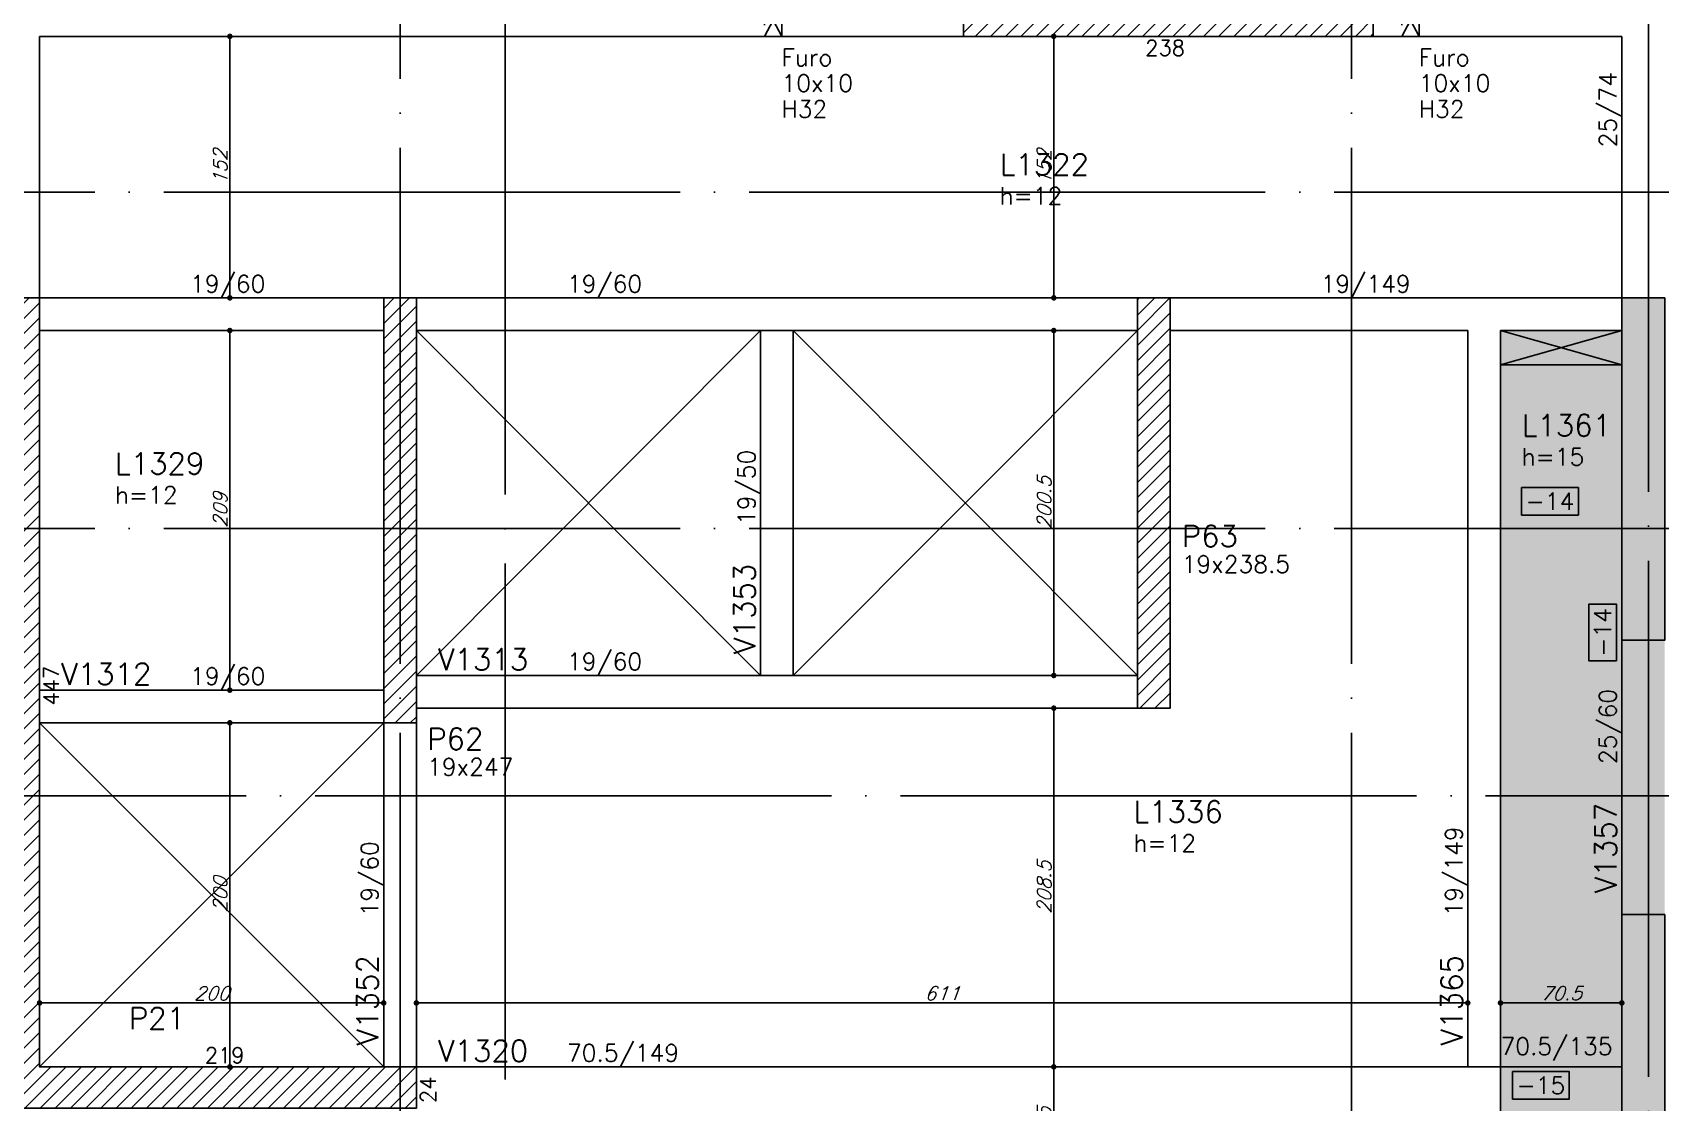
# Model space of a CAD drawing. Extents: x -5051 to 5519, y -2218 to 2282.
# Drawn here: x 1291 to 2237, y 26 to 648 of the extents above; entities that cross this region are included whole.
import ezdxf
from ezdxf.enums import TextEntityAlignment as Align

# ---------------------------------------------------------------- set-up
doc = ezdxf.new("R2010")
doc.units = 0
doc.header["$LTSCALE"] = 50
doc.header["$MEASUREMENT"] = 0
doc.linetypes.add('EIXO', pattern=[6.8, 6, -0.4, 0, -0.4])
doc.linetypes.add('HIDDEN', pattern=[0.375, 0.25, -0.125])
doc.layers.get('0').update_dxf_attribs({"linetype": 'CONTINUOUS'})
doc.layers.get('DEFPOINTS').update_dxf_attribs({"linetype": 'CONTINUOUS'})
for name, color, linetype in [('F-COTAS', 106, 'CONTINUOUS'), ('F-EIXO', 12, 'EIXO'), ('F-FURO-PAREDE', 2, 'HIDDEN'), ('F-FURO-PAREDE-TEXTOS', 2, 'CONTINUOUS'), ('F-LAJES-DIM', 2, 'CONTINUOUS'), ('F-LAJES-NOME', 4, 'CONTINUOUS'), ('F-PILARES-DIM', 172, 'CONTINUOUS'), ('F-PILARES-HACH', 174, 'CONTINUOUS'), ('F-PILARES-M', 170, 'CONTINUOUS'), ('F-PILARES-NOME', 170, 'CONTINUOUS'), ('F-PILARES-S', 170, 'CONTINUOUS'), ('F-TEXTO', 6, 'CONTINUOUS'), ('F-VIGAS', 3, 'CONTINUOUS'), ('F-VIGAS-DIM', 2, 'CONTINUOUS'), ('F-VIGAS-NOME', 4, 'CONTINUOUS'), ('F-VÃO', 1, 'CONTINUOUS')]:
    doc.layers.add(name, color=color, linetype=linetype)
doc.layers.add('F-DESNIVEL-3', color=7, linetype='CONTINUOUS', true_color=0xd5c7ff)
doc.layers.add('F-DESNIVEL-4', color=7, linetype='CONTINUOUS', true_color=0xc3f1b6)
doc.styles.add('CP-TEXT-INCL', font='simplex.shx', dxfattribs={"oblique": 20})
doc.styles.add('MCP', font='simplex.shx')
doc.styles.add('ROMANS', font='simplex.shx')
doc.dimstyles.new('CP-COTAS-50', dxfattribs={"dimscale": 0.64, "dimtxt": 12.5, "dimasz": 5, "dimexe": 5, "dimexo": 5, "dimgap": 2.5, "dimtad": 1, "dimdec": 1, "dimdsep": 46, "dimtxsty": 'CP-TEXT-INCL', "dimblk1": 'DOT', "dimblk2": 'DOT', "dimsah": 1, "dimcen": 9, "dimclrd": 256, "dimclre": 256, "dimclrt": 256, "dimadec": 0, "dimazin": 0, "dimtfac": 1, "dimtdec": 1, "dimtmove": 2, "dimatfit": 3, "dimldrblk": 'DOT', "dimfxl": 5, "dimtolj": 1, "dimarcsym": 0})

# ---------------------------------------------------------------- blocks, each defined once
blk = doc.blocks.new('*U4')
at = {"layer": 'F-EIXO'}
blk.add_line((0, 0), (7285, 0), dxfattribs=at)
at = {"layer": 'F-TEXTO', "style": 'ROMANS'}
blk.add_attdef('EIXO', text='', height=17.5, dxfattribs=at).set_placement((-28.2072, 0), align=Align.MIDDLE_CENTER)
blk = doc.blocks.new('*U5')
at = {"layer": 'F-EIXO'}
blk.add_line((0, 0), (0, -2506.87), dxfattribs=at)
at = {"layer": 'F-TEXTO', "style": 'ROMANS'}
blk.add_attdef('EIXO', text='', height=17.5, rotation=360, dxfattribs=at).set_placement((0, 28.21), align=Align.MIDDLE_CENTER)
blk = doc.blocks.new('*U216')
at = {"layer": 'F-EIXO'}
blk.add_line((0, 0), (0, -2395.78), dxfattribs=at)
at = {"layer": 'F-TEXTO', "style": 'ROMANS'}
blk.add_attdef('EIXO', text='', height=17.5, rotation=360, dxfattribs=at).set_placement((0, 28.21), align=Align.MIDDLE_CENTER)
blk = doc.blocks.new('*U217')
at = {"layer": 'F-EIXO'}
blk.add_line((0, 0), (0, -2408.39), dxfattribs=at)
at = {"layer": 'F-TEXTO', "style": 'ROMANS'}
blk.add_attdef('EIXO', text='', height=17.5, rotation=360, dxfattribs=at).set_placement((0, 28.21), align=Align.MIDDLE_CENTER)
blk = doc.blocks.new('*U3')
at = {"layer": 'F-EIXO'}
blk.add_line((0, 0), (7197, 0), dxfattribs=at)
at = {"layer": 'F-TEXTO', "style": 'ROMANS'}
blk.add_attdef('EIXO', text='', height=17.5, dxfattribs=at).set_placement((-28.2072, 0), align=Align.MIDDLE_CENTER)
blk = doc.blocks.new('*U205')
at = {"layer": 'F-EIXO'}
blk.add_line((0, 0), (0, -2508.39), dxfattribs=at)
at = {"layer": 'F-TEXTO', "style": 'ROMANS'}
blk.add_attdef('EIXO', text='', height=17.5, rotation=360, dxfattribs=at).set_placement((0, 28.21), align=Align.MIDDLE_CENTER)
blk = doc.blocks.new('*U9')
at = {"layer": 'F-LAJES-DIM', "color": 1}
blk.add_lwpolyline([(0, 0), (33, 0), (33, 16), (0, 16)], close=True, dxfattribs=at)
at = {"layer": 'F-LAJES-DIM', "style": 'MCP'}
blk.add_attdef('DIM', text='', height=10, dxfattribs=at).set_placement((16.5, 8), align=Align.MIDDLE_CENTER)
blk = doc.blocks.new('*U12')
at = {"layer": 'F-VIGAS-DIM', "color": 1}
blk.add_lwpolyline([(0, 0), (33, 0), (33, 16), (0, 16)], close=True, dxfattribs=at)
at = {"layer": 'F-VIGAS-DIM', "style": 'MCP'}
blk.add_attdef('DIM', text='', height=10, dxfattribs=at).set_placement((16.5, 8), align=Align.MIDDLE_CENTER)
blk = doc.blocks.new('_DOT')
at = {"color": 0, "linetype": 'ByBlock'}
blk.add_line((-0.5, 0), (-1, 0), dxfattribs=at)
at = {"color": 0, "linetype": 'ByBlock', "const_width": 0.5}
blk.add_lwpolyline([(-0.25, 0, 1), (0.25, 0, 1)], format="xyb", close=True, dxfattribs=at)
blk = doc.blocks.new('*D34')
at = {"layer": 'DEFPOINTS', "color": 0, "linetype": 'Continuous', "transparency": 16777216}
for p in [(1884.39, 46.5), (1884.39, 46.5), (1884.39, -24)]:
    blk.add_point(p, dxfattribs=at)
at = {"layer": 'F-COTAS', "linetype": 'Continuous', "lineweight": -2, "transparency": 16777216}
blk.add_line((1884.39, -20.8), (1884.39, 43.3), dxfattribs=at)
at = {"layer": 'F-COTAS', "linetype": 'Continuous', "lineweight": -2, "transparency": 16777216, "xscale": 3.2, "yscale": 3.2, "zscale": 3.2}
for p, rotation in [((1884.39, 46.5), 90), ((1884.39, -24), 270)]:
    blk.add_blockref('_DOT', p, dxfattribs=dict(at, rotation=rotation))
at = {"layer": 'F-COTAS', "linetype": 'Continuous', "transparency": 16777216, "insert": (1878.79, 11.25), "char_height": 8, "attachment_point": 5, "rotation": 90, "style": 'CP-TEXT-INCL'}
blk.add_mtext('\\A1;70.5', dxfattribs=at)
blk = doc.blocks.new('*D35')
at = {"layer": 'DEFPOINTS', "color": 0, "linetype": 'Continuous', "transparency": 16777216}
for p in [(1884.39, 255), (1884.39, 255), (1884.39, 46.5)]:
    blk.add_point(p, dxfattribs=at)
at = {"layer": 'F-COTAS', "linetype": 'Continuous', "lineweight": -2, "transparency": 16777216}
blk.add_line((1884.39, 49.7), (1884.39, 251.8), dxfattribs=at)
at = {"layer": 'F-COTAS', "linetype": 'Continuous', "lineweight": -2, "transparency": 16777216, "xscale": 3.2, "yscale": 3.2, "zscale": 3.2}
for p, rotation in [((1884.39, 255), 90), ((1884.39, 46.5), 270)]:
    blk.add_blockref('_DOT', p, dxfattribs=dict(at, rotation=rotation))
at = {"layer": 'F-COTAS', "linetype": 'Continuous', "transparency": 16777216, "insert": (1878.79, 150.75), "char_height": 8, "attachment_point": 5, "rotation": 90, "style": 'CP-TEXT-INCL'}
blk.add_mtext('\\A1;208.5', dxfattribs=at)
blk = doc.blocks.new('*D36')
at = {"layer": 'DEFPOINTS', "color": 0, "linetype": 'Continuous', "transparency": 16777216}
for p in [(1884.39, 474.5), (1884.39, 474.5), (1884.39, 274)]:
    blk.add_point(p, dxfattribs=at)
at = {"layer": 'F-COTAS', "linetype": 'Continuous', "lineweight": -2, "transparency": 16777216}
blk.add_line((1884.39, 277.2), (1884.39, 471.3), dxfattribs=at)
at = {"layer": 'F-COTAS', "linetype": 'Continuous', "lineweight": -2, "transparency": 16777216, "xscale": 3.2, "yscale": 3.2, "zscale": 3.2}
for p, rotation in [((1884.39, 474.5), 90), ((1884.39, 274), 270)]:
    blk.add_blockref('_DOT', p, dxfattribs=dict(at, rotation=rotation))
at = {"layer": 'F-COTAS', "linetype": 'Continuous', "transparency": 16777216, "insert": (1878.79, 374.25), "char_height": 8, "attachment_point": 5, "rotation": 90, "style": 'CP-TEXT-INCL'}
blk.add_mtext('\\A1;200.5', dxfattribs=at)
blk = doc.blocks.new('*D37')
at = {"layer": 'DEFPOINTS', "color": 0, "linetype": 'Continuous', "transparency": 16777216}
for p in [(1884.39, 645.5), (1884.39, 645.5), (1884.39, 493.5)]:
    blk.add_point(p, dxfattribs=at)
at = {"layer": 'F-COTAS', "linetype": 'Continuous', "lineweight": -2, "transparency": 16777216}
blk.add_line((1884.39, 496.7), (1884.39, 642.3), dxfattribs=at)
at = {"layer": 'F-COTAS', "linetype": 'Continuous', "lineweight": -2, "transparency": 16777216, "xscale": 3.2, "yscale": 3.2, "zscale": 3.2}
for p, rotation in [((1884.39, 645.5), 90), ((1884.39, 493.5), 270)]:
    blk.add_blockref('_DOT', p, dxfattribs=dict(at, rotation=rotation))
at = {"layer": 'F-COTAS', "linetype": 'Continuous', "transparency": 16777216, "insert": (1878.79, 569.5), "char_height": 8, "attachment_point": 5, "rotation": 90, "style": 'CP-TEXT-INCL'}
blk.add_mtext('\\A1;152', dxfattribs=at)
blk = doc.blocks.new('*D46')
at = {"layer": 'DEFPOINTS', "color": 0, "linetype": 'Continuous', "transparency": 16777216}
for p in [(1405.59, 246.5), (1405.59, 246.5), (1405.59, 46.5)]:
    blk.add_point(p, dxfattribs=at)
at = {"layer": 'F-COTAS', "linetype": 'Continuous', "lineweight": -2, "transparency": 16777216}
blk.add_line((1405.59, 49.7), (1405.59, 243.3), dxfattribs=at)
at = {"layer": 'F-COTAS', "linetype": 'Continuous', "lineweight": -2, "transparency": 16777216, "xscale": 3.2, "yscale": 3.2, "zscale": 3.2}
for p, rotation in [((1405.59, 246.5), 90), ((1405.59, 46.5), 270)]:
    blk.add_blockref('_DOT', p, dxfattribs=dict(at, rotation=rotation))
at = {"layer": 'F-COTAS', "linetype": 'Continuous', "transparency": 16777216, "insert": (1399.99, 146.5), "char_height": 8, "attachment_point": 5, "rotation": 90, "style": 'CP-TEXT-INCL'}
blk.add_mtext('\\A1;200', dxfattribs=at)
blk = doc.blocks.new('*D47')
at = {"layer": 'DEFPOINTS', "color": 0, "linetype": 'Continuous', "transparency": 16777216}
for p in [(1405.59, 474.5), (1405.59, 474.5), (1405.59, 265.5)]:
    blk.add_point(p, dxfattribs=at)
at = {"layer": 'F-COTAS', "linetype": 'Continuous', "lineweight": -2, "transparency": 16777216}
blk.add_line((1405.59, 268.7), (1405.59, 471.3), dxfattribs=at)
at = {"layer": 'F-COTAS', "linetype": 'Continuous', "lineweight": -2, "transparency": 16777216, "xscale": 3.2, "yscale": 3.2, "zscale": 3.2}
for p, rotation in [((1405.59, 474.5), 90), ((1405.59, 265.5), 270)]:
    blk.add_blockref('_DOT', p, dxfattribs=dict(at, rotation=rotation))
at = {"layer": 'F-COTAS', "linetype": 'Continuous', "transparency": 16777216, "insert": (1399.99, 370), "char_height": 8, "attachment_point": 5, "rotation": 90, "style": 'CP-TEXT-INCL'}
blk.add_mtext('\\A1;209', dxfattribs=at)
blk = doc.blocks.new('*D48')
at = {"layer": 'DEFPOINTS', "color": 0, "linetype": 'Continuous', "transparency": 16777216}
for p in [(1405.59, 645.5), (1405.59, 645.5), (1405.59, 493.5)]:
    blk.add_point(p, dxfattribs=at)
at = {"layer": 'F-COTAS', "linetype": 'Continuous', "lineweight": -2, "transparency": 16777216}
blk.add_line((1405.59, 496.7), (1405.59, 642.3), dxfattribs=at)
at = {"layer": 'F-COTAS', "linetype": 'Continuous', "lineweight": -2, "transparency": 16777216, "xscale": 3.2, "yscale": 3.2, "zscale": 3.2}
for p, rotation in [((1405.59, 645.5), 90), ((1405.59, 493.5), 270)]:
    blk.add_blockref('_DOT', p, dxfattribs=dict(at, rotation=rotation))
at = {"layer": 'F-COTAS', "linetype": 'Continuous', "transparency": 16777216, "insert": (1399.99, 569.5), "char_height": 8, "attachment_point": 5, "rotation": 90, "style": 'CP-TEXT-INCL'}
blk.add_mtext('\\A1;152', dxfattribs=at)
blk = doc.blocks.new('*D138')
at = {"layer": 'DEFPOINTS', "color": 0, "linetype": 'Continuous', "transparency": 16777216}
for p in [(1295, 83.66), (1495, 83.66), (1495, 83.66)]:
    blk.add_point(p, dxfattribs=at)
at = {"layer": 'F-COTAS', "linetype": 'Continuous', "lineweight": -2, "transparency": 16777216}
blk.add_line((1298.2, 83.66), (1491.8, 83.66), dxfattribs=at)
at = {"layer": 'F-COTAS', "linetype": 'Continuous', "lineweight": -2, "transparency": 16777216, "xscale": 3.2, "yscale": 3.2, "zscale": 3.2, "rotation": 180}
blk.add_blockref('_DOT', (1295, 83.66), dxfattribs=at)
at = {"layer": 'F-COTAS', "linetype": 'Continuous', "lineweight": -2, "transparency": 16777216, "xscale": 3.2, "yscale": 3.2, "zscale": 3.2}
blk.add_blockref('_DOT', (1495, 83.66), dxfattribs=at)
at = {"layer": 'F-COTAS', "linetype": 'Continuous', "transparency": 16777216, "insert": (1395, 89.26), "char_height": 8, "attachment_point": 5, "style": 'CP-TEXT-INCL'}
blk.add_mtext('\\A1;200', dxfattribs=at)
blk = doc.blocks.new('*D139')
at = {"layer": 'DEFPOINTS', "color": 0, "linetype": 'Continuous', "transparency": 16777216}
for p in [(1514, 83.66), (2125, 83.66), (2125, 83.66)]:
    blk.add_point(p, dxfattribs=at)
at = {"layer": 'F-COTAS', "linetype": 'Continuous', "lineweight": -2, "transparency": 16777216}
blk.add_line((1517.2, 83.66), (2121.8, 83.66), dxfattribs=at)
at = {"layer": 'F-COTAS', "linetype": 'Continuous', "lineweight": -2, "transparency": 16777216, "xscale": 3.2, "yscale": 3.2, "zscale": 3.2, "rotation": 180}
blk.add_blockref('_DOT', (1514, 83.66), dxfattribs=at)
at = {"layer": 'F-COTAS', "linetype": 'Continuous', "lineweight": -2, "transparency": 16777216, "xscale": 3.2, "yscale": 3.2, "zscale": 3.2}
blk.add_blockref('_DOT', (2125, 83.66), dxfattribs=at)
at = {"layer": 'F-COTAS', "linetype": 'Continuous', "transparency": 16777216, "insert": (1819.5, 89.26), "char_height": 8, "attachment_point": 5, "style": 'CP-TEXT-INCL'}
blk.add_mtext('\\A1;611', dxfattribs=at)
blk = doc.blocks.new('*D140')
at = {"layer": 'DEFPOINTS', "color": 0, "linetype": 'Continuous', "transparency": 16777216}
for p in [(2144, 83.66), (2214.5, 83.66), (2214.5, 83.66)]:
    blk.add_point(p, dxfattribs=at)
at = {"layer": 'F-COTAS', "linetype": 'Continuous', "lineweight": -2, "transparency": 16777216}
blk.add_line((2147.2, 83.66), (2211.3, 83.66), dxfattribs=at)
at = {"layer": 'F-COTAS', "linetype": 'Continuous', "lineweight": -2, "transparency": 16777216, "xscale": 3.2, "yscale": 3.2, "zscale": 3.2, "rotation": 180}
blk.add_blockref('_DOT', (2144, 83.66), dxfattribs=at)
at = {"layer": 'F-COTAS', "linetype": 'Continuous', "lineweight": -2, "transparency": 16777216, "xscale": 3.2, "yscale": 3.2, "zscale": 3.2}
blk.add_blockref('_DOT', (2214.5, 83.66), dxfattribs=at)
at = {"layer": 'F-COTAS', "linetype": 'Continuous', "transparency": 16777216, "insert": (2179.25, 89.26), "char_height": 8, "attachment_point": 5, "style": 'CP-TEXT-INCL'}
blk.add_mtext('\\A1;70.5', dxfattribs=at)
blk = doc.blocks.new('*U286')
at = {"layer": 'F-VÃO'}
for p, q in [((0, 0), (70.5, 20)), ((0, 20), (70.5, 0))]:
    blk.add_line(p, q, dxfattribs=at)
at = {"layer": 'F-VÃO', "color": 3}
blk.add_lwpolyline([(0, 0), (70.5, 0), (70.5, 20), (0, 20)], close=True, dxfattribs=at)

msp = doc.modelspace()

# ---------------------------------------------------------------- hatches: boundary and pattern name
at = {"layer": 'F-DESNIVEL-3', "linetype": 'Continuous'}
msp.add_hatch(color=256, dxfattribs=at).paths.add_polyline_path([(2214.5, 294.5), (2239.5, 294.5), (2239.5, 493.5), (2214.5, 493.5)], flags=16)
h = msp.add_hatch(color=256, dxfattribs=at)
h.paths.add_polyline_path([(2214.5, -24), (2239.5, -24), (2239.5, 135), (2214.5, 135)], flags=16)
h.paths.add_polyline_path([(2214.5, -24), (2239.5, -24), (2239.5, 15), (2214.5, 15)], flags=0)
at = {"layer": 'F-PILARES-HACH', "linetype": 'Continuous'}
h = msp.add_hatch(dxfattribs=at)
h.set_pattern_fill('ANSI31', color=256, scale=50, style=0)
h.paths.add_polyline_path([(2070, 645.5), (2070, 883.5), (1832, 883.5), (1832, 864.5), (2051, 864.5), (2051, 664.5), (1832, 664.5), (1832, 645.5)], flags=16)
h = msp.add_hatch(dxfattribs=at)
h.set_pattern_fill('ANSI31', color=256, scale=50, style=0)
h.paths.add_polyline_path([(1276, 22.5), (1514, 22.5), (1514, 46.5), (1295, 46.5), (1295, 493.5), (1276, 493.5)], flags=16)
h = msp.add_hatch(dxfattribs=at)
h.set_pattern_fill('ANSI31', color=256, scale=50, style=0)
h.paths.add_polyline_path([(1495, 246.5), (1514, 246.5), (1514, 493.5), (1495, 493.5)], flags=16)
h = msp.add_hatch(dxfattribs=at)
h.set_pattern_fill('ANSI31', color=256, scale=50, style=0)
h.paths.add_polyline_path([(1933, 255), (1952, 255), (1952, 493.5), (1933, 493.5)], flags=16)

# ---------------------------------------------------------------- linework, layer by layer
at = {"layer": 'F-DESNIVEL-3', "linetype": 'Continuous'}
for points in [[(2144, 46.5), (2214.5, 294.5), (2214.5, 474.5)], [(2144, 46.5), (2214.5, 474.5), (2144, 46.5)], [(2144, 46.5), (2214.5, 474.5), (2144, 474.5)], [(2144, 46.5), (2144, 474.5), (2144, 46.5)], [(2144, 46.5), (2214.5, 135), (2214.5, 294.5)], [(2144, 46.5), (2214.5, 294.5), (2144, 46.5)], [(2214.5, 135.1), (2239.5, 135.1), (2239.5, 294.4)], [(2214.5, 135.1), (2239.5, 294.4), (2214.5, 294.4)], [(2214.5, 135.1), (2214.5, 294.4), (2214.5, 135.1)], [(2144, 46.5), (2214.5, 46.5), (2214.5, 135)], [(2144, 46.5), (2214.5, 135), (2144, 46.5)]]:
    msp.add_solid(points, dxfattribs=at)
at = {"layer": 'F-DESNIVEL-4', "linetype": 'Continuous'}
for points in [[(2144, -24), (2214.4, -24), (2214.4, 46.5)], [(2144, -24), (2214.4, 46.5), (2144, 46.5)], [(2144, -24), (2144, 46.5), (2144, -24)]]:
    msp.add_solid(points, dxfattribs=at)
at = {"layer": 'F-FURO-PAREDE'}
for points in [[(1721.331, 655), (1716.331, 645.5), (1726.331, 645.5), (1721.331, 655), (1726.331, 645.5), (1726.331, 664.5), (1721.331, 655), (1726.331, 664.5), (1716.331, 664.5), (1721.331, 655), (1716.331, 664.5), (1716.331, 645.5), (1721.331, 655)], [(2091.668, 655), (2086.668, 645.5), (2096.668, 645.5), (2091.668, 655), (2096.668, 645.5), (2096.668, 664.5), (2091.668, 655), (2096.668, 664.5), (2086.668, 664.5), (2091.668, 655), (2086.668, 664.5), (2086.668, 645.5), (2091.668, 655)]]:
    msp.add_lwpolyline(points, dxfattribs=at)
at = {"layer": 'F-PILARES-M', "linetype": 'Continuous'}
for points in [[(2214.5, 294.5), (2239.5, 294.5), (2239.5, 493.5), (2214.5, 493.5), (2214.5, 294.5)], [(2214.5, -24), (2239.5, -24), (2239.5, 135), (2214.5, 135), (2214.5, -24)]]:
    msp.add_lwpolyline(points, dxfattribs=at)
at = {"layer": 'F-PILARES-S', "linetype": 'Continuous'}
for points in [[(2070, 645.5), (2070, 883.5), (1832, 883.5), (1832, 864.5), (2051, 864.5), (2051, 664.5), (1832, 664.5), (1832, 645.5), (2070, 645.5)], [(1276, 22.5), (1514, 22.5), (1514, 46.5), (1295, 46.5), (1295, 493.5), (1276, 493.5), (1276, 22.5)], [(1495, 246.5), (1514, 246.5), (1514, 493.5), (1495, 493.5), (1495, 246.5)], [(1933, 255), (1952, 255), (1952, 493.5), (1933, 493.5), (1933, 255)]]:
    msp.add_lwpolyline(points, dxfattribs=at)
at = {"layer": 'F-VIGAS'}
for points in [[(1295, 493.5), (1295, 645.5)], [(1295, 645.5), (1832, 645.5)], [(2070, 645.5), (2214.5, 645.5)], [(2214.5, 645.5), (2214.5, 493.5)], [(1495, 493.5), (1295, 493.5)], [(1723.5, 493.5), (1514, 493.5)], [(1933, 493.5), (1723.5, 493.5)], [(2134.5, 493.5), (1952, 493.5)], [(2214.5, 493.5), (2134.5, 493.5)], [(1295, 474.5), (1495, 474.5)], [(1514, 474.5), (1714, 474.5)], [(1714, 474.5), (1714, 274)], [(1733, 474.5), (1714, 474.5)], [(1733, 474.5), (1933, 474.5)], [(1733, 274), (1733, 474.5)], [(1952, 474.5), (2125, 474.5)], [(2125, 474.5), (2125, 46.5)], [(2144, 474.5), (2214.5, 474.5)], [(2144, -24), (2144, 474.5)], [(2214.5, 294.5), (2214.5, 135)], [(1495, 265.5), (1295, 265.5)], [(1714, 274), (1514, 274)], [(1733, 274), (1714, 274)], [(1933, 274), (1733, 274)], [(1295, 246.5), (1495, 246.5)], [(1495, 246.5), (1495, 46.5)], [(1514, 255), (1723.5, 255)], [(1514, 46.5), (1514, 246.5)], [(1723.5, 255), (1933, 255)], [(2125, 46.5), (1514, 46.5)], [(2144, 46.5), (2125, 46.5)], [(2214.5, 46.5), (2144, 46.5)]]:
    msp.add_lwpolyline(points, dxfattribs=at)
at = {"layer": 'F-VÃO'}
for p, q in [((1514, 274), (1714, 474.5)), ((1514, 474.5), (1714, 274)), ((1733, 274), (1933, 474.5)), ((1733, 474.5), (1933, 274)), ((1295, 46.5), (1495, 246.5)), ((1295, 246.5), (1495, 46.5))]:
    msp.add_line(p, q, dxfattribs=at)

# ---------------------------------------------------------------- block references
at = {"layer": 'F-EIXO', "linetype": 'Continuous'}
for name, p in [('*U5', (1565.5, 1699.509)), ('*U205', (2230, 1701.024)), ('*U216', (1504.5, 1601.024)), ('*U217', (2057.5, 1601.024)), ('*U4', (-3734.274, 555)), ('*U4', (-3734.274, 359.5)), ('*U3', (-3646.32, 204))]:
    msp.add_blockref(name, p, dxfattribs=at)
at = {"layer": 'F-LAJES-DIM', "linetype": 'Continuous'}
msp.add_blockref('*U9', (2156.292, 367.224), dxfattribs=at).add_auto_attribs({'DIM': '-14'})
at = {"layer": 'F-VIGAS-DIM', "linetype": 'Continuous', "rotation": 90}
msp.add_blockref('*U12', (2211.375, 282.5), dxfattribs=at).add_auto_attribs({'DIM': '-14'})
at = {"layer": 'F-VIGAS-DIM', "linetype": 'Continuous'}
msp.add_blockref('*U12', (2150.981, 27.742), dxfattribs=at).add_auto_attribs({'DIM': '-15'})
at = {"layer": 'F-VÃO', "linetype": 'Continuous'}
msp.add_blockref('*U286', (2144, 454.5), dxfattribs=at)

# ---------------------------------------------------------------- texts
at = {"layer": 'F-FURO-PAREDE-TEXTOS', "linetype": 'Continuous', "style": 'MCP'}
for s, p in [('Furo', (1726.176, 628.259)), ('Furo', (2096.513, 628.259)), ('10x10', (1726.176, 613.259)), ('10x10', (2096.513, 613.259)), ('H32', (1726.176, 598.259)), ('H32', (2096.513, 598.259))]:
    msp.add_text(s, height=10, dxfattribs=at).set_placement(p)
at = {"layer": 'F-LAJES-DIM', "linetype": 'Continuous', "style": 'MCP'}
for s, p in [('h=12', (1852.947, 547.774)), ('h=15', (2156.292, 396.124)), ('h=12', (1338.824, 373.913)), ('h=12', (1930.671, 171.557))]:
    msp.add_text(s, height=10, dxfattribs=at).set_placement(p)
at = {"layer": 'F-LAJES-NOME', "linetype": 'Continuous', "style": 'MCP'}
for s, p in [('L1322', (1852.947, 564.774)), ('L1361', (2156.292, 413.124)), ('L1329', (1338.824, 390.913)), ('L1336', (1930.671, 188.557))]:
    msp.add_text(s, height=12.5, dxfattribs=at).set_placement(p)
at = {"layer": 'F-PILARES-DIM', "linetype": 'Continuous', "style": 'MCP'}
for s, height, p in [('238', 9, (1937.5, 634.25)), ('19x238.5', 10, (1958.739, 333.724)), ('19x247', 10, (1520.25, 215.875)), ('219', 9, (1391, 48.75))]:
    msp.add_text(s, height=height, dxfattribs=at).set_placement(p)
for s, p in [('447', (1306.25, 256.5)), ('24', (1525.25, 25.5))]:
    msp.add_text(s, height=9, rotation=90, dxfattribs=at).set_placement(p)
at = {"layer": 'F-PILARES-NOME', "linetype": 'Continuous', "style": 'MCP'}
for s, p in [('P63', (1958.739, 348.724)), ('P62', (1520.25, 230.875)), ('P21', (1346.896, 68.483))]:
    msp.add_text(s, height=12.5, dxfattribs=at).set_placement(p)
at = {"layer": 'F-VIGAS-DIM', "linetype": 'Continuous', "style": 'MCP'}
for s, p in [('25/74', (2211.375, 581)), ('19/50', (1710.875, 361.5)), ('25/60', (2211.375, 222.5)), ('19/149', (2121.875, 134)), ('19/60', (1491.875, 134))]:
    msp.add_text(s, height=10, rotation=90, dxfattribs=at).set_placement(p)
for s, p in [('19/60', (1382.5, 496.625)), ('19/60', (1601.5, 496.625)), ('19/149', (2039.5, 496.625)), ('19/60', (1601.5, 277.125)), ('19/60', (1382.5, 268.625)), ('70.5/149', (1601.5, 49.625)), ('70.5/135', (2144, 53.5))]:
    msp.add_text(s, height=10, dxfattribs=at).set_placement(p)
at = {"layer": 'F-VIGAS-NOME', "linetype": 'Continuous', "style": 'MCP'}
for s, p in [('V1353', (1710.875, 286.5)), ('V1357', (2211.375, 147.5)), ('V1352', (1491.875, 59)), ('V1365', (2121.875, 59))]:
    msp.add_text(s, height=12.5, rotation=90, dxfattribs=at).set_placement(p)
for s, p in [('V1313', (1526.5, 277.125)), ('V1312', (1307.5, 268.625)), ('V1320', (1526.5, 49.625))]:
    msp.add_text(s, height=12.5, dxfattribs=at).set_placement(p)

# ---------------------------------------------------------------- dimensions: what is measured, and where the dimension line sits
at = {"layer": 'F-COTAS', "linetype": 'Continuous'}
for base, p1, p2, angle, picture, middle in [((1405.592, 645.5), (1405.592, 493.5), (1405.592, 645.5), 270, '*D48', (1399.992, 569.5)), ((1884.39, 645.5), (1884.39, 493.5), (1884.39, 645.5), 270, '*D37', (1878.79, 569.5)), ((1405.592, 474.5), (1405.592, 265.5), (1405.592, 474.5), 270, '*D47', (1399.992, 370)), ((1884.39, 474.5), (1884.39, 274), (1884.39, 474.5), 270, '*D36', (1878.79, 374.25)), ((1884.39, 255), (1884.39, 46.5), (1884.39, 255), 270, '*D35', (1878.79, 150.75)), ((1405.592, 246.5), (1405.592, 46.5), (1405.592, 246.5), 270, '*D46', (1399.992, 146.5)), ((1495, 83.659), (1295, 83.659), (1495, 83.659), 180, '*D138', (1395, 89.259)), ((2125, 83.659), (1514, 83.659), (2125, 83.659), 180, '*D139', (1819.5, 89.259)), ((2214.5, 83.659), (2144, 83.659), (2214.5, 83.659), 180, '*D140', (2179.25, 89.259)), ((1884.39, 46.5), (1884.39, -24), (1884.39, 46.5), 270, '*D34', (1878.79, 11.25))]:
    dim = msp.add_linear_dim(base=base, p1=p1, p2=p2, angle=angle, dimstyle='CP-COTAS-50', dxfattribs=at)
    dim.commit()
    dim.dimension.update_dxf_attribs({"geometry": picture, "text_midpoint": middle})

doc.saveas('drawing.dxf')
